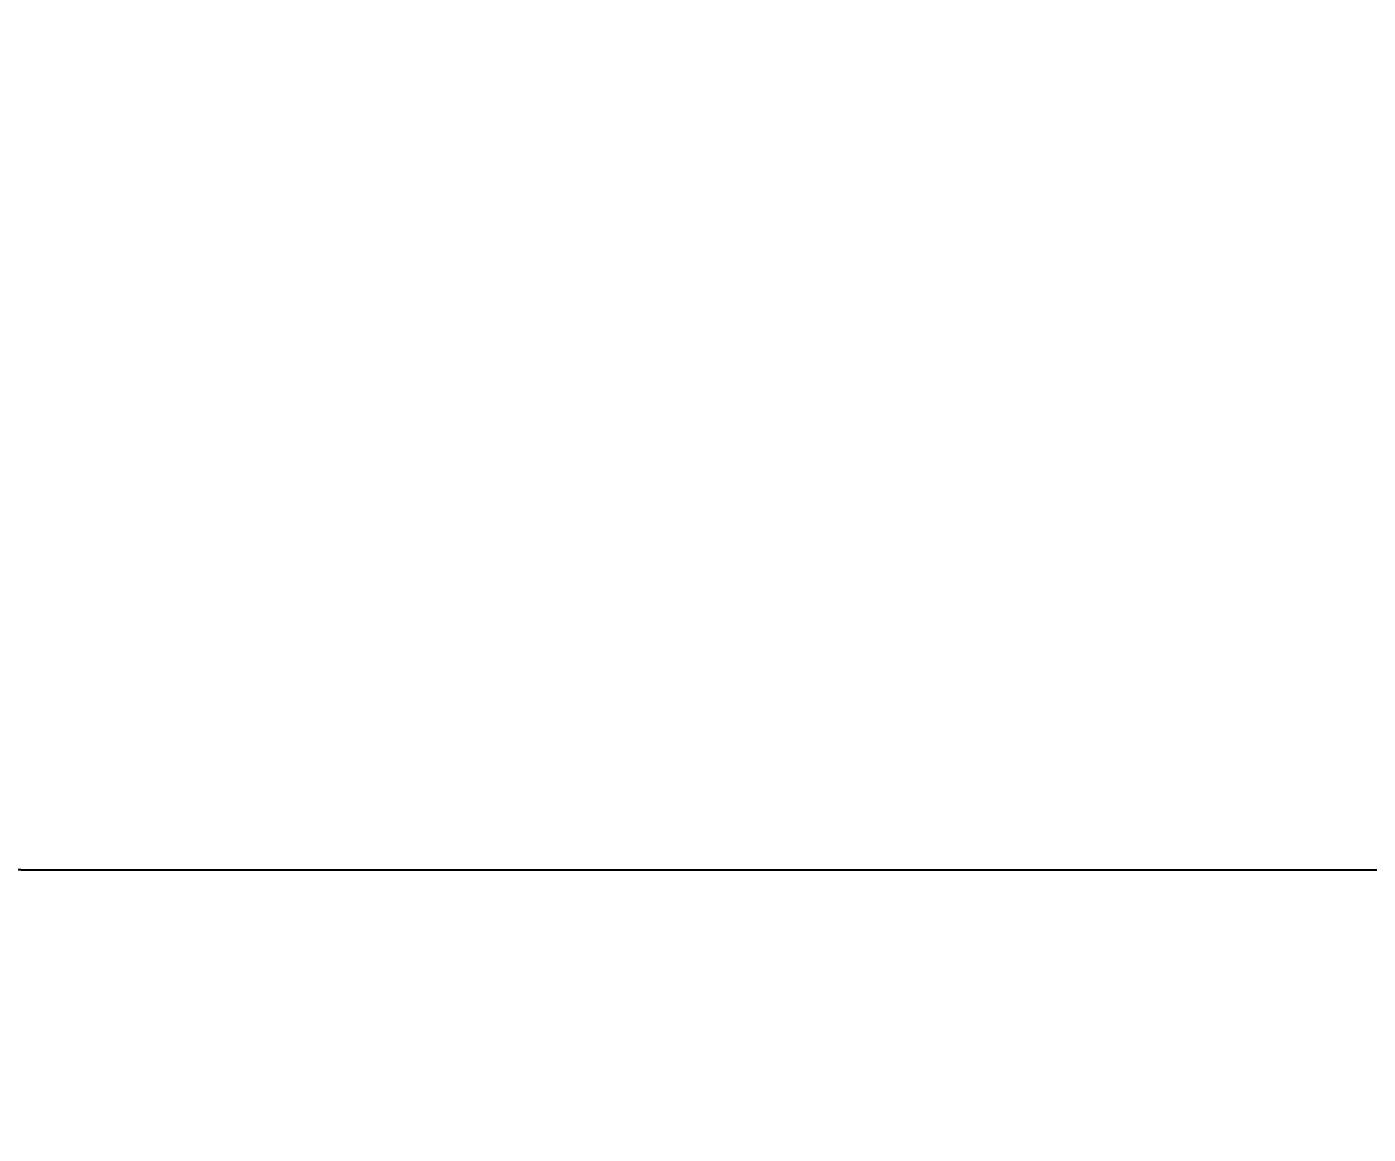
# Model space of a CAD drawing. Header units: millimetres. Extents: x 1999 to 2304, y 1614 to 1800.
# Drawn here: x 2041.01 to 2041.53, y 1626.299 to 1626.728 of the extents above; entities that cross this region are included whole.
import ezdxf

# ---------------------------------------------------------------- set-up
doc = ezdxf.new("R2010")
doc.units = ezdxf.units.MM
doc.header["$LTSCALE"] = 0.03
doc.header["$PDMODE"] = 34
doc.linetypes.add('HIDDEN', pattern=[9.525, 6.35, -3.175])
doc.layers.add('COTA', color=250, linetype='Continuous')
doc.styles.get("Standard").update_dxf_attribs({"font": 'arial.ttf'})
doc.dimstyles.new('TICK01', dxfattribs={"dimscale": 0, "dimtxt": 2, "dimasz": 1.5, "dimexe": 0.18, "dimexo": 0.06, "dimgap": 0.09, "dimtad": 1, "dimzin": 4, "dimdsep": 46, "dimtxsty": 'Standard', "dimblk": 'TICK1', "dimcen": 0.09, "dimclrd": 256, "dimclre": 256, "dimclrt": 4, "dimaunit": 1, "dimadec": 0, "dimazin": 0, "dimtfac": 1, "dimtix": 1, "dimtmove": 2, "dimatfit": 3, "dimldrblk": 'TICK1', "dimfxl": 1, "dimtolj": 1, "dimtzin": 12, "dimarcsym": 0})

# ---------------------------------------------------------------- blocks, each defined once
blk = doc.blocks.new('TICK1')
for p, q in [((0, 1), (0, -1)), ((0.5, 0.5), (-0.5, -0.5)), ((-1, 0), (1, 0))]:
    blk.add_line(p, q)
blk = doc.blocks.new('*D223')
at = {"layer": 'COTA', "linetype": 'HIDDEN', "lineweight": -2}
for p, q in [((2040.9331, 1625.81239), (2040.9331, 1626.41026)), ((2043.3101, 1625.81239), (2043.3101, 1626.41026))]:
    blk.add_line(p, q, dxfattribs=at)
at = {"layer": 'COTA', "lineweight": -2}
blk.add_line((2041.0081, 1626.40126), (2043.2351, 1626.40126), dxfattribs=at)
at = {"layer": 'DEFPOINTS', "color": 0}
for p in [(2043.3101, 1626.40126), (2040.9331, 1625.80939), (2043.3101, 1625.80939)]:
    blk.add_point(p, dxfattribs=at)
at = {"layer": 'COTA', "lineweight": -2, "xscale": 0.07499999993790162, "yscale": 0.07499999993790162, "zscale": 0.07499999993790162, "rotation": 180}
blk.add_blockref('TICK1', (2040.9331, 1626.40126), dxfattribs=at)
at = {"layer": 'COTA', "lineweight": -2, "xscale": 0.07499999993790162, "yscale": 0.07499999993790162, "zscale": 0.07499999993790162}
blk.add_blockref('TICK1', (2043.3101, 1626.40126), dxfattribs=at)
at = {"layer": 'COTA', "color": 4, "insert": (2042.1216, 1626.45685), "char_height": 0.1, "attachment_point": 5}
blk.add_mtext('\\A1;2.38', dxfattribs=at)
blk = doc.blocks.new('*D248')
at = {"layer": 'COTA', "linetype": 'HIDDEN', "lineweight": -2}
for p, q in [((2044.0451, 1632.16139), (2044.0451, 1629.87461)), ((2040.9331, 1625.48439), (2040.9331, 1629.89261))]:
    blk.add_line(p, q, dxfattribs=at)
at = {"layer": 'COTA', "lineweight": -2}
blk.add_line((2041.0081, 1629.88361), (2043.9701, 1629.88361), dxfattribs=at)
at = {"layer": 'DEFPOINTS', "color": 0}
for p in [(2044.0451, 1632.16439), (2044.0451, 1629.88361), (2040.9331, 1625.48139)]:
    blk.add_point(p, dxfattribs=at)
at = {"layer": 'COTA', "lineweight": -2, "xscale": 0.07499999993790162, "yscale": 0.07499999993790162, "zscale": 0.07499999993790162, "rotation": 180}
blk.add_blockref('TICK1', (2040.9331, 1629.88361), dxfattribs=at)
at = {"layer": 'COTA', "lineweight": -2, "xscale": 0.07499999993790162, "yscale": 0.07499999993790162, "zscale": 0.07499999993790162}
blk.add_blockref('TICK1', (2044.0451, 1629.88361), dxfattribs=at)
at = {"layer": 'COTA', "color": 4, "insert": (2042.4891, 1629.9392), "char_height": 0.1, "attachment_point": 5}
blk.add_mtext('\\A1;3.11', dxfattribs=at)

msp = doc.modelspace()

# ---------------------------------------------------------------- dimensions: what is measured, and where the dimension line sits
at = {"layer": 'COTA'}
for base, p1, p2, picture, middle in [((2044.0451, 1629.88361), (2040.9331, 1625.48139), (2044.0451, 1632.16439), '*D248', (2042.4891, 1629.9392)), ((2043.3101, 1626.40126), (2040.9331, 1625.80939), (2043.3101, 1625.80939), '*D223', (2042.1216, 1626.45685))]:
    dim = msp.add_linear_dim(base=base, p1=p1, p2=p2, dimstyle='TICK01', override={"dimscale": 0.05}, dxfattribs=at)
    dim.commit()
    dim.dimension.update_dxf_attribs({"geometry": picture, "text_midpoint": middle})

doc.saveas('drawing.dxf')
